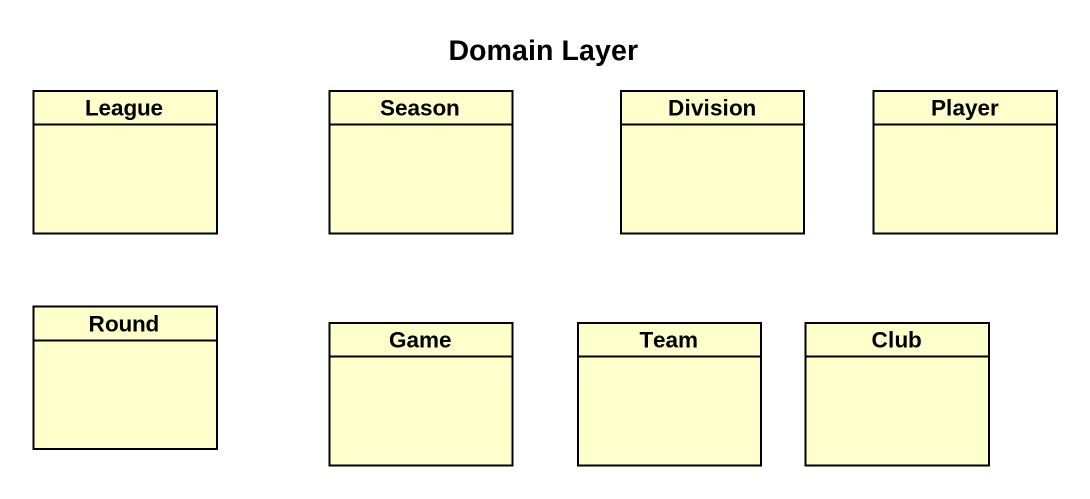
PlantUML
@startuml
title Domain Layer
hide circle
hide empty members
class League
class Season
class Division
class Player
class Round
class Game
class Team
class Club
@enduml
